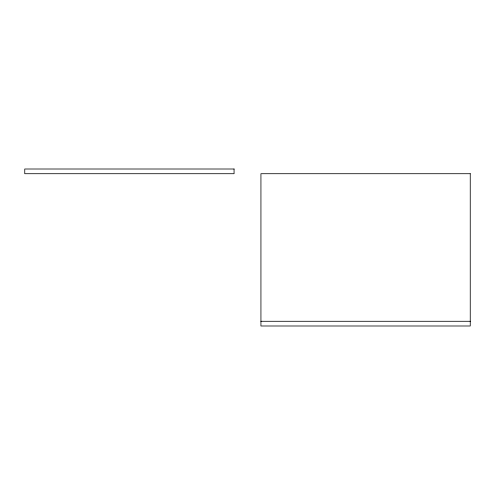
<?xml version="1.0" encoding="UTF-8"?>
<svg xmlns="http://www.w3.org/2000/svg" width="495" height="495" viewBox="0 0 495 495"><rect width="100%" height="100%" fill="white"/><g stroke="black" fill="none" stroke-linecap="round" stroke-linejoin="round"><path stroke-width="0.74" d="M260.933 321.286L470.25 321.286M234.067 169.005L24.75 169.005L24.75 173.714L234.067 173.714L234.067 169.005M470.25 173.714L260.933 173.714L260.933 325.995L470.25 325.995L470.25 173.714"/></g></svg>
